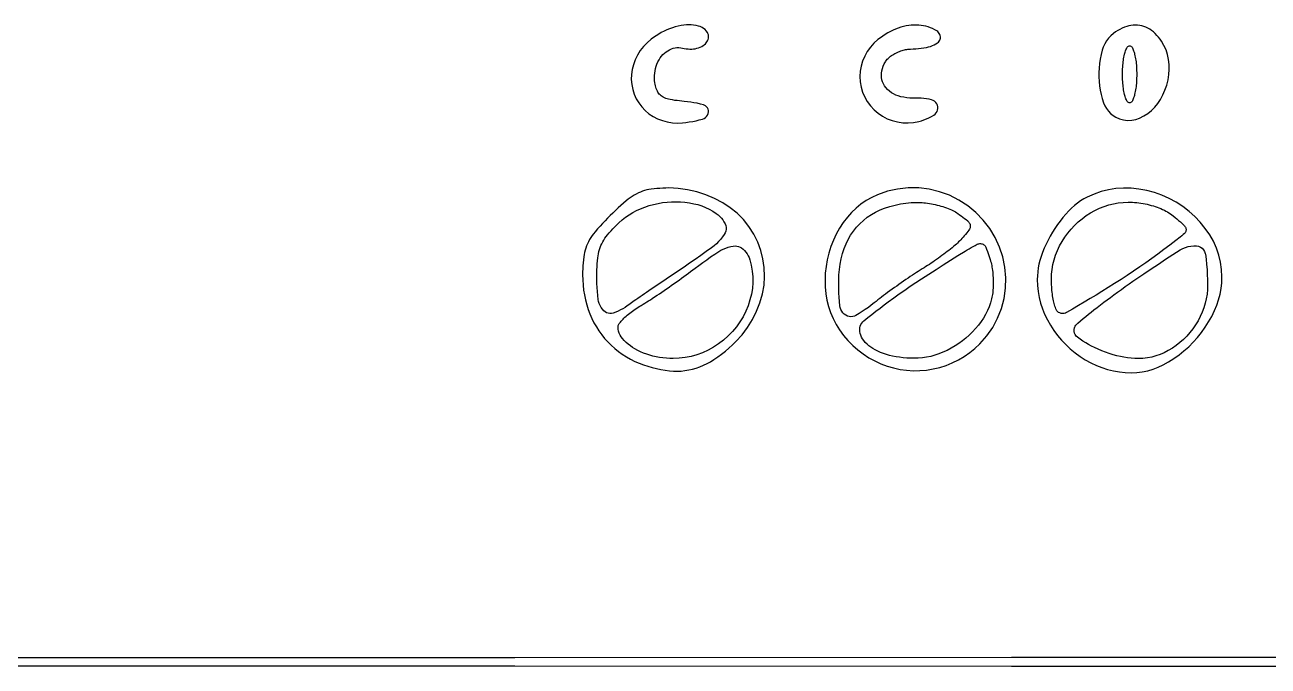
# Model space of a CAD drawing. Header units: millimetres. Extents: x -134 to 134, y -49 to 49.
# Drawn here: x -79.88 to -61.89, y -21.98 to -12.7 of the extents above; entities that cross this region are included whole.
import ezdxf

# ---------------------------------------------------------------- set-up
doc = ezdxf.new("R2010")
doc.units = ezdxf.units.MM
doc.header["$LTSCALE"] = 10
doc.header["$MEASUREMENT"] = 0

# ---------------------------------------------------------------- blocks, each defined once
blk = doc.blocks.new('DT0B-ULTRA_v_1')
at = {"color": 7, "linetype": 'Continuous', "lineweight": -3}
for points in [[(133.588, -21.845, 0), (0, -21.845, 0), (-8.537, -21.845, 0), (-17.075, -21.845, 0), (-25.612, -21.846, 0), (-34.15, -21.847, 0), (-42.687, -21.849, 0), (-51.224, -21.85, 0), (-51.224, -21.85, 0), (-51.224, -21.85, 0), (-58.411, -21.852, 0), (-65.598, -21.854, 0), (-72.785, -21.857, 0), (-79.972, -21.86, 0)], [(-79.972, -21.973, 0), (-72.785, -21.975, 0), (-65.598, -21.976, 0), (-58.411, -21.977, 0), (-51.224, -21.978, 0), (-51.224, -21.978, 0), (-51.224, -21.978, 0), (-51.224, -21.978, 0), (-42.687, -21.978, 0), (-34.15, -21.977, 0), (-25.612, -21.977, 0), (-17.075, -21.976, 0), (-8.537, -21.975, 0), (0, -21.973, 0), (0, -21.973, 0), (133.588, -21.947, 0)], [(-70.815, -12.909, 0), (-70.872, -12.958, 0), (-70.924, -13.013, 0), (-70.97, -13.073, 0), (-71.009, -13.137, 0), (-71.043, -13.205, 0), (-71.069, -13.276, 0), (-71.087, -13.346, 0), (-71.098, -13.418, 0), (-71.1, -13.49, 0), (-71.094, -13.563, 0), (-71.08, -13.634, 0), (-71.058, -13.703, 0), (-71.029, -13.768, 0), (-70.992, -13.83, 0), (-70.949, -13.887, 0), (-70.9, -13.939, 0), (-70.845, -13.985, 0), (-70.785, -14.024, 0), (-70.719, -14.058, 0), (-70.65, -14.084, 0), (-70.579, -14.104, 0), (-70.506, -14.116, 0), (-70.432, -14.12, 0), (-70.358, -14.116, 0), (-70.309, -14.111, 0), (-70.261, -14.104, 0), (-70.212, -14.096, 0), (-70.164, -14.086, 0), (-70.117, -14.075, 0), (-70.069, -14.062, 0), (-70.047, -14.054, 0), (-70.027, -14.041, 0), (-70.011, -14.024, 0), (-69.997, -14.004, 0), (-69.989, -13.982, 0), (-69.984, -13.959, 0), (-69.985, -13.938, 0), (-69.99, -13.919, 0), (-69.999, -13.9, 0), (-70.011, -13.884, 0), (-70.027, -13.871, 0), (-70.045, -13.861, 0), (-70.056, -13.857, 0), (-70.101, -13.845, 0), (-70.147, -13.835, 0), (-70.194, -13.826, 0), (-70.24, -13.818, 0), (-70.287, -13.812, 0), (-70.334, -13.807, 0), (-70.368, -13.804, 0), (-70.403, -13.801, 0), (-70.437, -13.796, 0), (-70.471, -13.792, 0), (-70.505, -13.786, 0), (-70.54, -13.781, 0), (-70.56, -13.776, 0), (-70.58, -13.771, 0), (-70.6, -13.764, 0), (-70.619, -13.755, 0), (-70.638, -13.746, 0), (-70.656, -13.735, 0), (-70.67, -13.725, 0), (-70.683, -13.714, 0), (-70.695, -13.702, 0), (-70.706, -13.689, 0), (-70.715, -13.675, 0), (-70.723, -13.659, 0), (-70.732, -13.64, 0), (-70.739, -13.62, 0), (-70.746, -13.6, 0), (-70.751, -13.58, 0), (-70.756, -13.559, 0), (-70.759, -13.538, 0), (-70.763, -13.504, 0), (-70.765, -13.469, 0), (-70.764, -13.434, 0), (-70.761, -13.399, 0), (-70.756, -13.365, 0), (-70.749, -13.331, 0), (-70.74, -13.299, 0), (-70.729, -13.267, 0), (-70.715, -13.237, 0), (-70.699, -13.208, 0), (-70.682, -13.179, 0), (-70.662, -13.153, 0), (-70.642, -13.13, 0), (-70.621, -13.109, 0), (-70.598, -13.091, 0), (-70.573, -13.074, 0), (-70.547, -13.059, 0), (-70.52, -13.047, 0), (-70.495, -13.038, 0), (-70.468, -13.031, 0), (-70.441, -13.028, 0), (-70.413, -13.028, 0), (-70.386, -13.03, 0), (-70.359, -13.036, 0), (-70.333, -13.042, 0), (-70.306, -13.046, 0), (-70.279, -13.049, 0), (-70.253, -13.05, 0), (-70.226, -13.05, 0), (-70.199, -13.048, 0), (-70.174, -13.045, 0), (-70.15, -13.039, 0), (-70.126, -13.032, 0), (-70.103, -13.023, 0), (-70.081, -13.013, 0), (-70.059, -13, 0), (-70.044, -12.989, 0), (-70.029, -12.976, 0), (-70.016, -12.962, 0), (-70.005, -12.946, 0), (-69.996, -12.929, 0), (-69.988, -12.911, 0), (-69.984, -12.894, 0), (-69.982, -12.877, 0), (-69.982, -12.859, 0), (-69.985, -12.842, 0), (-69.991, -12.826, 0), (-69.999, -12.81, 0), (-70.015, -12.788, 0), (-70.033, -12.768, 0), (-70.054, -12.751, 0), (-70.077, -12.736, 0), (-70.102, -12.725, 0), (-70.128, -12.717, 0), (-70.162, -12.709, 0), (-70.198, -12.704, 0), (-70.233, -12.701, 0), (-70.268, -12.7, 0), (-70.304, -12.701, 0), (-70.339, -12.704, 0), (-70.381, -12.71, 0), (-70.423, -12.719, 0), (-70.465, -12.729, 0), (-70.505, -12.741, 0), (-70.546, -12.755, 0), (-70.585, -12.771, 0), (-70.626, -12.79, 0), (-70.666, -12.811, 0), (-70.704, -12.833, 0), (-70.742, -12.857, 0), (-70.779, -12.882, 0), (-70.815, -12.909, 0)], [(-67.531, -12.913, 0), (-67.589, -12.964, 0), (-67.641, -13.021, 0), (-67.686, -13.084, 0), (-67.723, -13.152, 0), (-67.753, -13.223, 0), (-67.775, -13.297, 0), (-67.788, -13.372, 0), (-67.793, -13.449, 0), (-67.788, -13.525, 0), (-67.775, -13.601, 0), (-67.753, -13.674, 0), (-67.723, -13.744, 0), (-67.685, -13.811, 0), (-67.64, -13.873, 0), (-67.587, -13.929, 0), (-67.529, -13.979, 0), (-67.465, -14.022, 0), (-67.397, -14.057, 0), (-67.324, -14.085, 0), (-67.249, -14.105, 0), (-67.172, -14.116, 0), (-67.095, -14.118, 0), (-67.017, -14.112, 0), (-66.941, -14.097, 0), (-66.903, -14.087, 0), (-66.866, -14.075, 0), (-66.829, -14.06, 0), (-66.793, -14.044, 0), (-66.758, -14.027, 0), (-66.724, -14.007, 0), (-66.705, -13.993, 0), (-66.689, -13.975, 0), (-66.676, -13.955, 0), (-66.668, -13.932, 0), (-66.664, -13.909, 0), (-66.665, -13.885, 0), (-66.67, -13.861, 0), (-66.68, -13.84, 0), (-66.694, -13.821, 0), (-66.711, -13.804, 0), (-66.732, -13.792, 0), (-66.754, -13.784, 0), (-66.792, -13.775, 0), (-66.83, -13.768, 0), (-66.869, -13.763, 0), (-66.907, -13.76, 0), (-66.946, -13.759, 0), (-66.985, -13.76, 0), (-67.028, -13.761, 0), (-67.071, -13.759, 0), (-67.113, -13.755, 0), (-67.156, -13.748, 0), (-67.198, -13.739, 0), (-67.239, -13.727, 0), (-67.273, -13.715, 0), (-67.306, -13.699, 0), (-67.337, -13.681, 0), (-67.366, -13.659, 0), (-67.393, -13.635, 0), (-67.417, -13.608, 0), (-67.436, -13.583, 0), (-67.452, -13.555, 0), (-67.465, -13.526, 0), (-67.474, -13.495, 0), (-67.479, -13.463, 0), (-67.481, -13.431, 0), (-67.48, -13.397, 0), (-67.475, -13.363, 0), (-67.466, -13.329, 0), (-67.455, -13.297, 0), (-67.441, -13.265, 0), (-67.424, -13.235, 0), (-67.415, -13.223, 0), (-67.406, -13.21, 0), (-67.396, -13.198, 0), (-67.385, -13.187, 0), (-67.374, -13.176, 0), (-67.362, -13.166, 0), (-67.348, -13.155, 0), (-67.333, -13.144, 0), (-67.318, -13.134, 0), (-67.302, -13.124, 0), (-67.287, -13.115, 0), (-67.271, -13.107, 0), (-67.254, -13.098, 0), (-67.236, -13.091, 0), (-67.219, -13.084, 0), (-67.201, -13.077, 0), (-67.183, -13.071, 0), (-67.165, -13.066, 0), (-67.148, -13.061, 0), (-67.131, -13.058, 0), (-67.114, -13.055, 0), (-67.097, -13.052, 0), (-67.08, -13.051, 0), (-67.062, -13.05, 0), (-67.023, -13.049, 0), (-66.983, -13.046, 0), (-66.944, -13.043, 0), (-66.905, -13.038, 0), (-66.866, -13.032, 0), (-66.827, -13.025, 0), (-66.799, -13.019, 0), (-66.771, -13.011, 0), (-66.744, -13, 0), (-66.718, -12.988, 0), (-66.692, -12.974, 0), (-66.668, -12.959, 0), (-66.655, -12.948, 0), (-66.645, -12.936, 0), (-66.636, -12.922, 0), (-66.631, -12.906, 0), (-66.628, -12.89, 0), (-66.628, -12.873, 0), (-66.631, -12.856, 0), (-66.636, -12.84, 0), (-66.644, -12.824, 0), (-66.654, -12.81, 0), (-66.666, -12.798, 0), (-66.68, -12.787, 0), (-66.71, -12.77, 0), (-66.74, -12.754, 0), (-66.772, -12.741, 0), (-66.804, -12.729, 0), (-66.837, -12.72, 0), (-66.87, -12.713, 0), (-66.906, -12.707, 0), (-66.942, -12.703, 0), (-66.978, -12.702, 0), (-67.014, -12.702, 0), (-67.05, -12.704, 0), (-67.086, -12.709, 0), (-67.124, -12.715, 0), (-67.163, -12.724, 0), (-67.201, -12.735, 0), (-67.238, -12.747, 0), (-67.275, -12.761, 0), (-67.311, -12.777, 0), (-67.35, -12.796, 0), (-67.388, -12.817, 0), (-67.425, -12.839, 0), (-67.461, -12.862, 0), (-67.496, -12.887, 0), (-67.531, -12.913, 0)], [(-64.122, -12.824, 0), (-64.16, -12.857, 0), (-64.194, -12.893, 0), (-64.224, -12.933, 0), (-64.25, -12.976, 0), (-64.271, -13.021, 0), (-64.287, -13.068, 0), (-64.303, -13.131, 0), (-64.316, -13.195, 0), (-64.326, -13.259, 0), (-64.332, -13.324, 0), (-64.335, -13.389, 0), (-64.335, -13.453, 0), (-64.331, -13.517, 0), (-64.325, -13.58, 0), (-64.315, -13.643, 0), (-64.302, -13.705, 0), (-64.286, -13.767, 0), (-64.267, -13.827, 0), (-64.249, -13.87, 0), (-64.225, -13.911, 0), (-64.197, -13.948, 0), (-64.165, -13.982, 0), (-64.128, -14.011, 0), (-64.088, -14.036, 0), (-64.034, -14.06, 0), (-63.977, -14.075, 0), (-63.918, -14.082, 0), (-63.859, -14.079, 0), (-63.801, -14.068, 0), (-63.746, -14.048, 0), (-63.685, -14.017, 0), (-63.628, -13.98, 0), (-63.575, -13.937, 0), (-63.526, -13.889, 0), (-63.483, -13.837, 0), (-63.445, -13.78, 0), (-63.408, -13.713, 0), (-63.378, -13.643, 0), (-63.353, -13.57, 0), (-63.334, -13.496, 0), (-63.321, -13.42, 0), (-63.315, -13.344, 0), (-63.316, -13.272, 0), (-63.325, -13.201, 0), (-63.34, -13.131, 0), (-63.363, -13.063, 0), (-63.393, -12.998, 0), (-63.429, -12.936, 0), (-63.449, -12.907, 0), (-63.471, -12.879, 0), (-63.494, -12.852, 0), (-63.519, -12.827, 0), (-63.546, -12.803, 0), (-63.573, -12.78, 0), (-63.599, -12.762, 0), (-63.626, -12.747, 0), (-63.654, -12.733, 0), (-63.683, -12.722, 0), (-63.713, -12.713, 0), (-63.744, -12.707, 0), (-63.775, -12.703, 0), (-63.807, -12.702, 0), (-63.838, -12.703, 0), (-63.87, -12.707, 0), (-63.901, -12.714, 0), (-63.931, -12.723, 0), (-63.965, -12.735, 0), (-63.998, -12.749, 0), (-64.03, -12.766, 0), (-64.062, -12.783, 0), (-64.092, -12.803, 0), (-64.122, -12.824, 0)], [(-63.787, -13.415, 0), (-63.787, -13.442, 0), (-63.788, -13.468, 0), (-63.789, -13.494, 0), (-63.79, -13.52, 0), (-63.792, -13.547, 0), (-63.794, -13.573, 0), (-63.797, -13.595, 0), (-63.8, -13.618, 0), (-63.803, -13.64, 0), (-63.807, -13.662, 0), (-63.812, -13.684, 0), (-63.817, -13.706, 0), (-63.821, -13.722, 0), (-63.826, -13.738, 0), (-63.831, -13.754, 0), (-63.837, -13.77, 0), (-63.843, -13.785, 0), (-63.85, -13.801, 0), (-63.854, -13.808, 0), (-63.859, -13.814, 0), (-63.866, -13.819, 0), (-63.873, -13.823, 0), (-63.881, -13.826, 0), (-63.89, -13.827, 0), (-63.898, -13.826, 0), (-63.906, -13.823, 0), (-63.913, -13.819, 0), (-63.92, -13.814, 0), (-63.925, -13.808, 0), (-63.93, -13.801, 0), (-63.936, -13.785, 0), (-63.942, -13.77, 0), (-63.948, -13.754, 0), (-63.953, -13.738, 0), (-63.958, -13.722, 0), (-63.962, -13.706, 0), (-63.968, -13.684, 0), (-63.972, -13.662, 0), (-63.976, -13.64, 0), (-63.98, -13.618, 0), (-63.983, -13.595, 0), (-63.985, -13.573, 0), (-63.987, -13.547, 0), (-63.989, -13.52, 0), (-63.991, -13.494, 0), (-63.992, -13.468, 0), (-63.992, -13.442, 0), (-63.993, -13.415, 0), (-63.992, -13.389, 0), (-63.992, -13.363, 0), (-63.991, -13.336, 0), (-63.989, -13.31, 0), (-63.987, -13.284, 0), (-63.985, -13.258, 0), (-63.983, -13.235, 0), (-63.98, -13.213, 0), (-63.976, -13.191, 0), (-63.972, -13.169, 0), (-63.968, -13.147, 0), (-63.962, -13.125, 0), (-63.958, -13.109, 0), (-63.953, -13.093, 0), (-63.948, -13.077, 0), (-63.942, -13.061, 0), (-63.936, -13.045, 0), (-63.93, -13.03, 0), (-63.925, -13.023, 0), (-63.92, -13.016, 0), (-63.913, -13.011, 0), (-63.906, -13.007, 0), (-63.898, -13.005, 0), (-63.89, -13.004, 0), (-63.881, -13.005, 0), (-63.873, -13.007, 0), (-63.866, -13.011, 0), (-63.859, -13.016, 0), (-63.854, -13.023, 0), (-63.85, -13.03, 0), (-63.843, -13.045, 0), (-63.837, -13.061, 0), (-63.831, -13.077, 0), (-63.826, -13.093, 0), (-63.821, -13.109, 0), (-63.817, -13.125, 0), (-63.812, -13.147, 0), (-63.807, -13.169, 0), (-63.803, -13.191, 0), (-63.8, -13.213, 0), (-63.797, -13.235, 0), (-63.794, -13.258, 0), (-63.792, -13.284, 0), (-63.79, -13.31, 0), (-63.789, -13.336, 0), (-63.788, -13.363, 0), (-63.787, -13.389, 0), (-63.787, -13.415, 0)], [(-71.406, -15.459, 0), (-71.444, -15.497, 0), (-71.48, -15.535, 0), (-71.517, -15.574, 0), (-71.553, -15.614, 0), (-71.588, -15.653, 0), (-71.623, -15.694, 0), (-71.645, -15.721, 0), (-71.665, -15.749, 0), (-71.685, -15.778, 0), (-71.703, -15.807, 0), (-71.72, -15.838, 0), (-71.735, -15.869, 0), (-71.748, -15.899, 0), (-71.759, -15.929, 0), (-71.769, -15.96, 0), (-71.777, -15.991, 0), (-71.784, -16.023, 0), (-71.789, -16.055, 0), (-71.794, -16.099, 0), (-71.798, -16.142, 0), (-71.801, -16.186, 0), (-71.803, -16.23, 0), (-71.805, -16.274, 0), (-71.805, -16.318, 0), (-71.804, -16.391, 0), (-71.799, -16.464, 0), (-71.79, -16.536, 0), (-71.778, -16.608, 0), (-71.763, -16.68, 0), (-71.745, -16.751, 0), (-71.724, -16.817, 0), (-71.7, -16.883, 0), (-71.672, -16.947, 0), (-71.641, -17.009, 0), (-71.606, -17.07, 0), (-71.568, -17.128, 0), (-71.529, -17.184, 0), (-71.486, -17.237, 0), (-71.44, -17.288, 0), (-71.392, -17.336, 0), (-71.341, -17.382, 0), (-71.287, -17.425, 0), (-71.231, -17.465, 0), (-71.172, -17.502, 0), (-71.112, -17.537, 0), (-71.05, -17.568, 0), (-70.986, -17.596, 0), (-70.922, -17.62, 0), (-70.86, -17.64, 0), (-70.799, -17.658, 0), (-70.736, -17.673, 0), (-70.673, -17.686, 0), (-70.61, -17.697, 0), (-70.546, -17.705, 0), (-70.491, -17.709, 0), (-70.435, -17.71, 0), (-70.38, -17.708, 0), (-70.324, -17.702, 0), (-70.27, -17.693, 0), (-70.215, -17.681, 0), (-70.161, -17.666, 0), (-70.107, -17.647, 0), (-70.054, -17.625, 0), (-70.003, -17.601, 0), (-69.953, -17.573, 0), (-69.904, -17.543, 0), (-69.848, -17.504, 0), (-69.793, -17.463, 0), (-69.739, -17.421, 0), (-69.687, -17.376, 0), (-69.636, -17.33, 0), (-69.587, -17.283, 0), (-69.497, -17.184, 0), (-69.417, -17.077, 0), (-69.346, -16.964, 0), (-69.287, -16.844, 0), (-69.239, -16.72, 0), (-69.203, -16.591, 0), (-69.18, -16.466, 0), (-69.172, -16.339, 0), (-69.177, -16.212, 0), (-69.195, -16.086, 0), (-69.227, -15.962, 0), (-69.271, -15.843, 0), (-69.329, -15.728, 0), (-69.399, -15.619, 0), (-69.479, -15.518, 0), (-69.57, -15.426, 0), (-69.669, -15.345, 0), (-69.777, -15.273, 0), (-69.898, -15.21, 0), (-70.023, -15.157, 0), (-70.153, -15.115, 0), (-70.286, -15.085, 0), (-70.422, -15.067, 0), (-70.558, -15.06, 0), (-70.601, -15.061, 0), (-70.644, -15.062, 0), (-70.686, -15.065, 0), (-70.729, -15.068, 0), (-70.771, -15.072, 0), (-70.814, -15.077, 0), (-70.846, -15.082, 0), (-70.877, -15.089, 0), (-70.908, -15.097, 0), (-70.939, -15.107, 0), (-70.969, -15.119, 0), (-70.998, -15.131, 0), (-71.029, -15.147, 0), (-71.06, -15.164, 0), (-71.089, -15.182, 0), (-71.118, -15.202, 0), (-71.146, -15.222, 0), (-71.173, -15.244, 0), (-71.213, -15.279, 0), (-71.253, -15.314, 0), (-71.292, -15.349, 0), (-71.33, -15.385, 0), (-71.369, -15.422, 0), (-71.406, -15.459, 0)], [(-67.539, -15.158, 0), (-67.622, -15.197, 0), (-67.702, -15.242, 0), (-67.777, -15.293, 0), (-67.848, -15.351, 0), (-67.914, -15.415, 0), (-67.974, -15.483, 0), (-68.033, -15.561, 0), (-68.087, -15.643, 0), (-68.135, -15.729, 0), (-68.176, -15.817, 0), (-68.212, -15.908, 0), (-68.242, -16.001, 0), (-68.265, -16.098, 0), (-68.282, -16.195, 0), (-68.293, -16.293, 0), (-68.297, -16.392, 0), (-68.294, -16.491, 0), (-68.285, -16.59, 0), (-68.269, -16.683, 0), (-68.246, -16.774, 0), (-68.216, -16.863, 0), (-68.179, -16.949, 0), (-68.136, -17.033, 0), (-68.086, -17.112, 0), (-68.028, -17.192, 0), (-67.965, -17.266, 0), (-67.896, -17.337, 0), (-67.822, -17.402, 0), (-67.744, -17.461, 0), (-67.662, -17.515, 0), (-67.578, -17.562, 0), (-67.49, -17.603, 0), (-67.399, -17.637, 0), (-67.306, -17.664, 0), (-67.212, -17.684, 0), (-67.116, -17.697, 0), (-67.019, -17.703, 0), (-66.923, -17.702, 0), (-66.827, -17.694, 0), (-66.731, -17.678, 0), (-66.638, -17.655, 0), (-66.546, -17.626, 0), (-66.455, -17.589, 0), (-66.368, -17.546, 0), (-66.284, -17.496, 0), (-66.204, -17.441, 0), (-66.128, -17.38, 0), (-66.056, -17.314, 0), (-65.956, -17.201, 0), (-65.87, -17.078, 0), (-65.799, -16.945, 0), (-65.743, -16.805, 0), (-65.705, -16.659, 0), (-65.684, -16.51, 0), (-65.68, -16.358, 0), (-65.693, -16.207, 0), (-65.723, -16.058, 0), (-65.771, -15.914, 0), (-65.834, -15.776, 0), (-65.913, -15.646, 0), (-66.007, -15.525, 0), (-66.114, -15.415, 0), (-66.232, -15.318, 0), (-66.361, -15.234, 0), (-66.498, -15.166, 0), (-66.642, -15.114, 0), (-66.791, -15.078, 0), (-66.942, -15.059, 0), (-67.095, -15.058, 0), (-67.246, -15.075, 0), (-67.395, -15.108, 0), (-67.539, -15.158, 0)], [(-64.503, -15.192, 0), (-64.552, -15.218, 0), (-64.599, -15.247, 0), (-64.645, -15.279, 0), (-64.688, -15.314, 0), (-64.73, -15.35, 0), (-64.769, -15.39, 0), (-64.813, -15.438, 0), (-64.855, -15.487, 0), (-64.896, -15.538, 0), (-64.934, -15.59, 0), (-64.971, -15.644, 0), (-65.005, -15.699, 0), (-65.038, -15.755, 0), (-65.069, -15.813, 0), (-65.097, -15.872, 0), (-65.124, -15.931, 0), (-65.148, -15.992, 0), (-65.171, -16.053, 0), (-65.187, -16.107, 0), (-65.201, -16.162, 0), (-65.212, -16.217, 0), (-65.22, -16.273, 0), (-65.224, -16.33, 0), (-65.226, -16.386, 0), (-65.223, -16.472, 0), (-65.214, -16.557, 0), (-65.199, -16.642, 0), (-65.178, -16.725, 0), (-65.151, -16.807, 0), (-65.119, -16.886, 0), (-65.08, -16.967, 0), (-65.036, -17.045, 0), (-64.987, -17.12, 0), (-64.934, -17.192, 0), (-64.876, -17.261, 0), (-64.814, -17.326, 0), (-64.749, -17.387, 0), (-64.679, -17.444, 0), (-64.606, -17.497, 0), (-64.531, -17.545, 0), (-64.452, -17.589, 0), (-64.371, -17.627, 0), (-64.29, -17.659, 0), (-64.208, -17.686, 0), (-64.124, -17.706, 0), (-64.038, -17.721, 0), (-63.952, -17.73, 0), (-63.866, -17.733, 0), (-63.786, -17.73, 0), (-63.706, -17.72, 0), (-63.628, -17.704, 0), (-63.551, -17.682, 0), (-63.477, -17.653, 0), (-63.404, -17.619, 0), (-63.325, -17.575, 0), (-63.248, -17.526, 0), (-63.174, -17.473, 0), (-63.103, -17.416, 0), (-63.035, -17.356, 0), (-62.971, -17.291, 0), (-62.909, -17.222, 0), (-62.851, -17.15, 0), (-62.797, -17.075, 0), (-62.748, -16.997, 0), (-62.702, -16.917, 0), (-62.661, -16.834, 0), (-62.628, -16.757, 0), (-62.602, -16.677, 0), (-62.581, -16.596, 0), (-62.566, -16.514, 0), (-62.557, -16.43, 0), (-62.554, -16.347, 0), (-62.559, -16.24, 0), (-62.574, -16.134, 0), (-62.599, -16.03, 0), (-62.634, -15.929, 0), (-62.678, -15.831, 0), (-62.731, -15.738, 0), (-62.796, -15.645, 0), (-62.867, -15.556, 0), (-62.946, -15.474, 0), (-63.03, -15.398, 0), (-63.121, -15.329, 0), (-63.216, -15.267, 0), (-63.317, -15.213, 0), (-63.422, -15.166, 0), (-63.531, -15.127, 0), (-63.641, -15.097, 0), (-63.754, -15.076, 0), (-63.868, -15.064, 0), (-63.978, -15.061, 0), (-64.087, -15.068, 0), (-64.195, -15.085, 0), (-64.301, -15.111, 0), (-64.404, -15.147, 0), (-64.503, -15.192, 0)], [(-69.87, -15.429, 0), (-69.844, -15.449, 0), (-69.819, -15.472, 0), (-69.797, -15.496, 0), (-69.777, -15.523, 0), (-69.759, -15.551, 0), (-69.743, -15.58, 0), (-69.734, -15.605, 0), (-69.73, -15.631, 0), (-69.729, -15.658, 0), (-69.734, -15.684, 0), (-69.742, -15.709, 0), (-69.755, -15.732, 0), (-69.78, -15.769, 0), (-69.808, -15.803, 0), (-69.838, -15.836, 0), (-69.869, -15.868, 0), (-69.903, -15.897, 0), (-69.938, -15.924, 0), (-70.017, -15.981, 0), (-70.096, -16.038, 0), (-70.176, -16.094, 0), (-70.256, -16.15, 0), (-70.337, -16.205, 0), (-70.417, -16.259, 0), (-70.453, -16.283, 0), (-70.489, -16.307, 0), (-70.524, -16.331, 0), (-70.56, -16.354, 0), (-70.595, -16.378, 0), (-70.631, -16.402, 0), (-70.667, -16.427, 0), (-70.703, -16.451, 0), (-70.739, -16.476, 0), (-70.775, -16.5, 0), (-70.811, -16.525, 0), (-70.847, -16.549, 0), (-70.879, -16.571, 0), (-70.91, -16.593, 0), (-70.942, -16.614, 0), (-70.974, -16.636, 0), (-71.006, -16.658, 0), (-71.037, -16.68, 0), (-71.057, -16.694, 0), (-71.078, -16.708, 0), (-71.098, -16.722, 0), (-71.118, -16.737, 0), (-71.138, -16.751, 0), (-71.158, -16.765, 0), (-71.189, -16.787, 0), (-71.222, -16.807, 0), (-71.255, -16.825, 0), (-71.29, -16.841, 0), (-71.325, -16.856, 0), (-71.361, -16.869, 0), (-71.385, -16.874, 0), (-71.41, -16.875, 0), (-71.434, -16.871, 0), (-71.457, -16.864, 0), (-71.479, -16.852, 0), (-71.498, -16.836, 0), (-71.518, -16.813, 0), (-71.537, -16.788, 0), (-71.552, -16.761, 0), (-71.564, -16.732, 0), (-71.573, -16.702, 0), (-71.578, -16.672, 0), (-71.585, -16.615, 0), (-71.59, -16.558, 0), (-71.594, -16.501, 0), (-71.597, -16.443, 0), (-71.599, -16.386, 0), (-71.6, -16.329, 0), (-71.599, -16.286, 0), (-71.598, -16.243, 0), (-71.596, -16.2, 0), (-71.593, -16.157, 0), (-71.59, -16.114, 0), (-71.586, -16.072, 0), (-71.582, -16.041, 0), (-71.576, -16.011, 0), (-71.569, -15.981, 0), (-71.561, -15.951, 0), (-71.551, -15.922, 0), (-71.54, -15.894, 0), (-71.528, -15.866, 0), (-71.514, -15.84, 0), (-71.499, -15.813, 0), (-71.483, -15.788, 0), (-71.466, -15.764, 0), (-71.447, -15.74, 0), (-71.421, -15.709, 0), (-71.394, -15.679, 0), (-71.366, -15.649, 0), (-71.338, -15.62, 0), (-71.31, -15.592, 0), (-71.28, -15.564, 0), (-71.233, -15.522, 0), (-71.184, -15.484, 0), (-71.132, -15.448, 0), (-71.079, -15.416, 0), (-71.023, -15.386, 0), (-70.966, -15.36, 0), (-70.904, -15.336, 0), (-70.842, -15.315, 0), (-70.778, -15.298, 0), (-70.713, -15.283, 0), (-70.648, -15.272, 0), (-70.583, -15.264, 0), (-70.518, -15.259, 0), (-70.453, -15.258, 0), (-70.388, -15.26, 0), (-70.324, -15.266, 0), (-70.259, -15.275, 0), (-70.196, -15.287, 0), (-70.138, -15.301, 0), (-70.081, -15.32, 0), (-70.026, -15.342, 0), (-69.972, -15.367, 0), (-69.92, -15.397, 0), (-69.87, -15.429, 0)], [(-66.373, -15.43, 0), (-66.349, -15.447, 0), (-66.326, -15.465, 0), (-66.302, -15.482, 0), (-66.279, -15.5, 0), (-66.256, -15.518, 0), (-66.233, -15.537, 0), (-66.224, -15.545, 0), (-66.216, -15.555, 0), (-66.209, -15.565, 0), (-66.203, -15.576, 0), (-66.199, -15.588, 0), (-66.197, -15.6, 0), (-66.196, -15.612, 0), (-66.196, -15.624, 0), (-66.199, -15.635, 0), (-66.202, -15.647, 0), (-66.207, -15.658, 0), (-66.214, -15.668, 0), (-66.23, -15.689, 0), (-66.247, -15.711, 0), (-66.265, -15.732, 0), (-66.282, -15.752, 0), (-66.3, -15.773, 0), (-66.318, -15.793, 0), (-66.333, -15.81, 0), (-66.348, -15.825, 0), (-66.364, -15.841, 0), (-66.379, -15.856, 0), (-66.396, -15.871, 0), (-66.412, -15.885, 0), (-66.435, -15.904, 0), (-66.458, -15.924, 0), (-66.482, -15.943, 0), (-66.505, -15.962, 0), (-66.529, -15.98, 0), (-66.553, -15.999, 0), (-66.578, -16.019, 0), (-66.605, -16.038, 0), (-66.631, -16.057, 0), (-66.657, -16.077, 0), (-66.684, -16.096, 0), (-66.711, -16.114, 0), (-66.736, -16.131, 0), (-66.761, -16.148, 0), (-66.787, -16.165, 0), (-66.812, -16.182, 0), (-66.838, -16.198, 0), (-66.864, -16.214, 0), (-66.892, -16.231, 0), (-66.92, -16.248, 0), (-66.948, -16.266, 0), (-66.975, -16.283, 0), (-67.003, -16.301, 0), (-67.03, -16.319, 0), (-67.063, -16.341, 0), (-67.096, -16.364, 0), (-67.129, -16.386, 0), (-67.162, -16.409, 0), (-67.195, -16.432, 0), (-67.227, -16.455, 0), (-67.26, -16.478, 0), (-67.293, -16.501, 0), (-67.326, -16.525, 0), (-67.358, -16.549, 0), (-67.391, -16.572, 0), (-67.423, -16.596, 0), (-67.451, -16.617, 0), (-67.478, -16.638, 0), (-67.505, -16.659, 0), (-67.532, -16.68, 0), (-67.559, -16.701, 0), (-67.586, -16.722, 0), (-67.628, -16.755, 0), (-67.67, -16.787, 0), (-67.714, -16.818, 0), (-67.758, -16.847, 0), (-67.803, -16.876, 0), (-67.849, -16.903, 0), (-67.872, -16.914, 0), (-67.897, -16.92, 0), (-67.923, -16.922, 0), (-67.948, -16.919, 0), (-67.973, -16.912, 0), (-67.996, -16.9, 0), (-68.018, -16.884, 0), (-68.038, -16.864, 0), (-68.054, -16.841, 0), (-68.067, -16.816, 0), (-68.076, -16.79, 0), (-68.081, -16.763, 0), (-68.087, -16.702, 0), (-68.092, -16.641, 0), (-68.095, -16.58, 0), (-68.098, -16.519, 0), (-68.099, -16.458, 0), (-68.099, -16.396, 0), (-68.097, -16.318, 0), (-68.09, -16.24, 0), (-68.078, -16.162, 0), (-68.063, -16.085, 0), (-68.043, -16.009, 0), (-68.019, -15.935, 0), (-67.993, -15.868, 0), (-67.962, -15.804, 0), (-67.927, -15.743, 0), (-67.886, -15.684, 0), (-67.842, -15.629, 0), (-67.794, -15.577, 0), (-67.742, -15.528, 0), (-67.686, -15.484, 0), (-67.627, -15.444, 0), (-67.565, -15.408, 0), (-67.501, -15.377, 0), (-67.435, -15.351, 0), (-67.36, -15.327, 0), (-67.284, -15.307, 0), (-67.206, -15.291, 0), (-67.128, -15.28, 0), (-67.05, -15.272, 0), (-66.971, -15.269, 0), (-66.945, -15.269, 0), (-66.919, -15.27, 0), (-66.893, -15.272, 0), (-66.867, -15.274, 0), (-66.841, -15.277, 0), (-66.815, -15.28, 0), (-66.786, -15.284, 0), (-66.758, -15.29, 0), (-66.73, -15.295, 0), (-66.702, -15.301, 0), (-66.674, -15.308, 0), (-66.646, -15.315, 0), (-66.619, -15.323, 0), (-66.593, -15.33, 0), (-66.567, -15.339, 0), (-66.541, -15.348, 0), (-66.515, -15.357, 0), (-66.489, -15.367, 0), (-66.469, -15.376, 0), (-66.449, -15.385, 0), (-66.43, -15.396, 0), (-66.41, -15.406, 0), (-66.392, -15.418, 0), (-66.373, -15.43, 0)], [(-63.259, -15.465, 0), (-63.232, -15.486, 0), (-63.206, -15.508, 0), (-63.181, -15.53, 0), (-63.155, -15.552, 0), (-63.129, -15.575, 0), (-63.104, -15.597, 0), (-63.096, -15.606, 0), (-63.089, -15.615, 0), (-63.083, -15.625, 0), (-63.078, -15.636, 0), (-63.075, -15.647, 0), (-63.073, -15.658, 0), (-63.073, -15.669, 0), (-63.074, -15.68, 0), (-63.077, -15.69, 0), (-63.082, -15.7, 0), (-63.088, -15.709, 0), (-63.095, -15.716, 0), (-63.116, -15.735, 0), (-63.136, -15.753, 0), (-63.157, -15.771, 0), (-63.179, -15.788, 0), (-63.2, -15.805, 0), (-63.222, -15.822, 0), (-63.307, -15.887, 0), (-63.393, -15.952, 0), (-63.479, -16.016, 0), (-63.567, -16.079, 0), (-63.654, -16.141, 0), (-63.743, -16.202, 0), (-63.833, -16.263, 0), (-63.923, -16.324, 0), (-64.014, -16.383, 0), (-64.106, -16.442, 0), (-64.198, -16.5, 0), (-64.29, -16.557, 0), (-64.375, -16.609, 0), (-64.46, -16.66, 0), (-64.545, -16.711, 0), (-64.63, -16.761, 0), (-64.715, -16.811, 0), (-64.801, -16.861, 0), (-64.819, -16.87, 0), (-64.839, -16.875, 0), (-64.859, -16.876, 0), (-64.88, -16.874, 0), (-64.899, -16.868, 0), (-64.917, -16.859, 0), (-64.926, -16.853, 0), (-64.934, -16.846, 0), (-64.942, -16.838, 0), (-64.948, -16.829, 0), (-64.953, -16.819, 0), (-64.957, -16.809, 0), (-64.964, -16.79, 0), (-64.97, -16.771, 0), (-64.976, -16.751, 0), (-64.981, -16.732, 0), (-64.986, -16.712, 0), (-64.99, -16.692, 0), (-64.995, -16.668, 0), (-65, -16.643, 0), (-65.004, -16.618, 0), (-65.007, -16.594, 0), (-65.01, -16.569, 0), (-65.013, -16.544, 0), (-65.015, -16.517, 0), (-65.017, -16.489, 0), (-65.019, -16.462, 0), (-65.02, -16.435, 0), (-65.02, -16.407, 0), (-65.021, -16.38, 0), (-65.018, -16.309, 0), (-65.011, -16.238, 0), (-64.999, -16.168, 0), (-64.982, -16.099, 0), (-64.96, -16.031, 0), (-64.934, -15.965, 0), (-64.902, -15.899, 0), (-64.866, -15.834, 0), (-64.827, -15.772, 0), (-64.784, -15.712, 0), (-64.737, -15.655, 0), (-64.686, -15.602, 0), (-64.633, -15.551, 0), (-64.576, -15.504, 0), (-64.517, -15.46, 0), (-64.455, -15.421, 0), (-64.391, -15.385, 0), (-64.324, -15.353, 0), (-64.259, -15.327, 0), (-64.191, -15.305, 0), (-64.122, -15.288, 0), (-64.053, -15.276, 0), (-63.982, -15.268, 0), (-63.911, -15.266, 0), (-63.88, -15.266, 0), (-63.849, -15.267, 0), (-63.818, -15.269, 0), (-63.787, -15.272, 0), (-63.756, -15.275, 0), (-63.725, -15.279, 0), (-63.695, -15.284, 0), (-63.665, -15.289, 0), (-63.635, -15.296, 0), (-63.605, -15.303, 0), (-63.576, -15.311, 0), (-63.546, -15.319, 0), (-63.519, -15.328, 0), (-63.492, -15.337, 0), (-63.465, -15.347, 0), (-63.439, -15.358, 0), (-63.413, -15.37, 0), (-63.387, -15.382, 0), (-63.364, -15.394, 0), (-63.342, -15.406, 0), (-63.32, -15.42, 0), (-63.299, -15.434, 0), (-63.279, -15.449, 0), (-63.259, -15.465, 0)], [(-69.387, -16.097, 0), (-69.365, -16.178, 0), (-69.35, -16.261, 0), (-69.342, -16.344, 0), (-69.341, -16.428, 0), (-69.348, -16.512, 0), (-69.362, -16.595, 0), (-69.383, -16.68, 0), (-69.41, -16.763, 0), (-69.444, -16.844, 0), (-69.484, -16.922, 0), (-69.529, -16.997, 0), (-69.58, -17.068, 0), (-69.637, -17.136, 0), (-69.7, -17.2, 0), (-69.766, -17.26, 0), (-69.837, -17.314, 0), (-69.911, -17.363, 0), (-69.989, -17.406, 0), (-70.069, -17.443, 0), (-70.151, -17.473, 0), (-70.235, -17.497, 0), (-70.32, -17.514, 0), (-70.407, -17.524, 0), (-70.494, -17.527, 0), (-70.544, -17.526, 0), (-70.593, -17.523, 0), (-70.642, -17.518, 0), (-70.691, -17.512, 0), (-70.74, -17.503, 0), (-70.788, -17.492, 0), (-70.834, -17.48, 0), (-70.878, -17.466, 0), (-70.922, -17.449, 0), (-70.965, -17.431, 0), (-71.007, -17.411, 0), (-71.049, -17.388, 0), (-71.082, -17.368, 0), (-71.114, -17.346, 0), (-71.145, -17.321, 0), (-71.175, -17.296, 0), (-71.203, -17.268, 0), (-71.229, -17.239, 0), (-71.247, -17.215, 0), (-71.263, -17.189, 0), (-71.275, -17.161, 0), (-71.284, -17.131, 0), (-71.289, -17.101, 0), (-71.291, -17.071, 0), (-71.291, -17.061, 0), (-71.289, -17.05, 0), (-71.286, -17.041, 0), (-71.282, -17.031, 0), (-71.277, -17.022, 0), (-71.271, -17.014, 0), (-71.259, -16.999, 0), (-71.246, -16.985, 0), (-71.233, -16.971, 0), (-71.22, -16.958, 0), (-71.207, -16.944, 0), (-71.193, -16.931, 0), (-71.176, -16.915, 0), (-71.158, -16.9, 0), (-71.141, -16.885, 0), (-71.122, -16.87, 0), (-71.104, -16.856, 0), (-71.085, -16.842, 0), (-71.064, -16.827, 0), (-71.043, -16.812, 0), (-71.022, -16.798, 0), (-71.001, -16.784, 0), (-70.979, -16.771, 0), (-70.957, -16.758, 0), (-70.93, -16.742, 0), (-70.904, -16.726, 0), (-70.877, -16.709, 0), (-70.85, -16.692, 0), (-70.824, -16.676, 0), (-70.798, -16.659, 0), (-70.763, -16.636, 0), (-70.728, -16.612, 0), (-70.694, -16.589, 0), (-70.659, -16.566, 0), (-70.625, -16.543, 0), (-70.591, -16.519, 0), (-70.554, -16.494, 0), (-70.518, -16.468, 0), (-70.481, -16.443, 0), (-70.445, -16.417, 0), (-70.409, -16.392, 0), (-70.373, -16.366, 0), (-70.34, -16.342, 0), (-70.308, -16.318, 0), (-70.275, -16.294, 0), (-70.243, -16.27, 0), (-70.211, -16.246, 0), (-70.178, -16.222, 0), (-70.123, -16.18, 0), (-70.066, -16.138, 0), (-70.009, -16.098, 0), (-69.952, -16.058, 0), (-69.894, -16.019, 0), (-69.836, -15.981, 0), (-69.803, -15.961, 0), (-69.769, -15.944, 0), (-69.734, -15.929, 0), (-69.698, -15.917, 0), (-69.662, -15.907, 0), (-69.624, -15.9, 0), (-69.599, -15.898, 0), (-69.574, -15.9, 0), (-69.549, -15.905, 0), (-69.526, -15.915, 0), (-69.504, -15.927, 0), (-69.484, -15.943, 0), (-69.463, -15.965, 0), (-69.443, -15.988, 0), (-69.425, -16.014, 0), (-69.41, -16.04, 0), (-69.397, -16.068, 0), (-69.387, -16.097, 0)], [(-65.887, -16.662, 0), (-65.904, -16.721, 0), (-65.924, -16.778, 0), (-65.948, -16.834, 0), (-65.975, -16.888, 0), (-66.005, -16.941, 0), (-66.039, -16.991, 0), (-66.078, -17.043, 0), (-66.119, -17.094, 0), (-66.163, -17.142, 0), (-66.209, -17.187, 0), (-66.258, -17.231, 0), (-66.309, -17.272, 0), (-66.361, -17.31, 0), (-66.416, -17.346, 0), (-66.472, -17.379, 0), (-66.53, -17.409, 0), (-66.59, -17.437, 0), (-66.65, -17.461, 0), (-66.708, -17.48, 0), (-66.768, -17.496, 0), (-66.827, -17.509, 0), (-66.888, -17.518, 0), (-66.949, -17.523, 0), (-67.01, -17.524, 0), (-67.062, -17.523, 0), (-67.114, -17.52, 0), (-67.166, -17.515, 0), (-67.218, -17.509, 0), (-67.269, -17.502, 0), (-67.32, -17.492, 0), (-67.364, -17.482, 0), (-67.407, -17.47, 0), (-67.45, -17.456, 0), (-67.492, -17.44, 0), (-67.533, -17.422, 0), (-67.573, -17.402, 0), (-67.604, -17.384, 0), (-67.633, -17.364, 0), (-67.662, -17.342, 0), (-67.689, -17.319, 0), (-67.714, -17.294, 0), (-67.737, -17.267, 0), (-67.754, -17.243, 0), (-67.769, -17.218, 0), (-67.78, -17.191, 0), (-67.788, -17.163, 0), (-67.793, -17.134, 0), (-67.794, -17.105, 0), (-67.792, -17.081, 0), (-67.787, -17.059, 0), (-67.778, -17.037, 0), (-67.766, -17.016, 0), (-67.752, -16.998, 0), (-67.735, -16.982, 0), (-67.677, -16.935, 0), (-67.618, -16.889, 0), (-67.56, -16.843, 0), (-67.501, -16.797, 0), (-67.442, -16.752, 0), (-67.382, -16.708, 0), (-67.303, -16.65, 0), (-67.224, -16.593, 0), (-67.144, -16.537, 0), (-67.064, -16.482, 0), (-66.983, -16.427, 0), (-66.901, -16.373, 0), (-66.796, -16.306, 0), (-66.691, -16.238, 0), (-66.586, -16.172, 0), (-66.48, -16.105, 0), (-66.374, -16.039, 0), (-66.268, -15.974, 0), (-66.239, -15.957, 0), (-66.211, -15.94, 0), (-66.182, -15.923, 0), (-66.153, -15.907, 0), (-66.123, -15.891, 0), (-66.094, -15.875, 0), (-66.082, -15.87, 0), (-66.07, -15.867, 0), (-66.058, -15.865, 0), (-66.046, -15.865, 0), (-66.033, -15.866, 0), (-66.021, -15.87, 0), (-66.01, -15.874, 0), (-66, -15.881, 0), (-65.99, -15.888, 0), (-65.982, -15.897, 0), (-65.975, -15.907, 0), (-65.97, -15.918, 0), (-65.959, -15.947, 0), (-65.948, -15.977, 0), (-65.937, -16.006, 0), (-65.927, -16.036, 0), (-65.917, -16.066, 0), (-65.907, -16.096, 0), (-65.901, -16.117, 0), (-65.895, -16.139, 0), (-65.89, -16.16, 0), (-65.885, -16.182, 0), (-65.881, -16.204, 0), (-65.878, -16.226, 0), (-65.874, -16.252, 0), (-65.871, -16.277, 0), (-65.869, -16.303, 0), (-65.867, -16.329, 0), (-65.865, -16.355, 0), (-65.864, -16.381, 0), (-65.864, -16.406, 0), (-65.863, -16.432, 0), (-65.864, -16.457, 0), (-65.864, -16.483, 0), (-65.865, -16.509, 0), (-65.867, -16.534, 0), (-65.869, -16.556, 0), (-65.871, -16.577, 0), (-65.874, -16.599, 0), (-65.878, -16.62, 0), (-65.882, -16.641, 0), (-65.887, -16.662, 0)], [(-62.761, -16.461, 0), (-62.763, -16.529, 0), (-62.769, -16.596, 0), (-62.78, -16.662, 0), (-62.795, -16.728, 0), (-62.814, -16.792, 0), (-62.838, -16.855, 0), (-62.867, -16.918, 0), (-62.899, -16.98, 0), (-62.935, -17.039, 0), (-62.974, -17.097, 0), (-63.017, -17.151, 0), (-63.063, -17.203, 0), (-63.111, -17.252, 0), (-63.162, -17.297, 0), (-63.215, -17.338, 0), (-63.271, -17.377, 0), (-63.33, -17.412, 0), (-63.39, -17.443, 0), (-63.448, -17.469, 0), (-63.509, -17.49, 0), (-63.57, -17.506, 0), (-63.633, -17.518, 0), (-63.696, -17.525, 0), (-63.76, -17.527, 0), (-63.813, -17.526, 0), (-63.866, -17.523, 0), (-63.919, -17.517, 0), (-63.971, -17.51, 0), (-64.023, -17.5, 0), (-64.075, -17.488, 0), (-64.13, -17.473, 0), (-64.185, -17.456, 0), (-64.24, -17.437, 0), (-64.293, -17.416, 0), (-64.346, -17.394, 0), (-64.399, -17.37, 0), (-64.442, -17.349, 0), (-64.484, -17.326, 0), (-64.525, -17.301, 0), (-64.566, -17.275, 0), (-64.606, -17.248, 0), (-64.644, -17.22, 0), (-64.662, -17.202, 0), (-64.677, -17.182, 0), (-64.687, -17.159, 0), (-64.692, -17.134, 0), (-64.692, -17.109, 0), (-64.687, -17.084, 0), (-64.682, -17.071, 0), (-64.676, -17.058, 0), (-64.668, -17.046, 0), (-64.66, -17.034, 0), (-64.65, -17.023, 0), (-64.639, -17.014, 0), (-64.601, -16.982, 0), (-64.562, -16.95, 0), (-64.524, -16.918, 0), (-64.485, -16.887, 0), (-64.446, -16.855, 0), (-64.406, -16.824, 0), (-64.359, -16.787, 0), (-64.312, -16.75, 0), (-64.264, -16.714, 0), (-64.216, -16.678, 0), (-64.168, -16.642, 0), (-64.12, -16.606, 0), (-64.065, -16.566, 0), (-64.009, -16.527, 0), (-63.954, -16.487, 0), (-63.898, -16.448, 0), (-63.843, -16.41, 0), (-63.787, -16.371, 0), (-63.683, -16.3, 0), (-63.578, -16.23, 0), (-63.473, -16.16, 0), (-63.368, -16.092, 0), (-63.262, -16.023, 0), (-63.156, -15.956, 0), (-63.12, -15.936, 0), (-63.082, -15.92, 0), (-63.043, -15.908, 0), (-63.002, -15.9, 0), (-62.961, -15.897, 0), (-62.92, -15.899, 0), (-62.891, -15.904, 0), (-62.864, -15.916, 0), (-62.84, -15.933, 0), (-62.82, -15.954, 0), (-62.805, -15.979, 0), (-62.795, -16.007, 0), (-62.793, -16.019, 0), (-62.784, -16.092, 0), (-62.776, -16.166, 0), (-62.769, -16.239, 0), (-62.765, -16.313, 0), (-62.762, -16.387, 0), (-62.761, -16.461, 0)]]:
    blk.add_polyline3d(points, dxfattribs=at)

msp = doc.modelspace()

# ---------------------------------------------------------------- block references
msp.add_blockref('DT0B-ULTRA_v_1', (0, 0))

doc.saveas('drawing.dxf')
